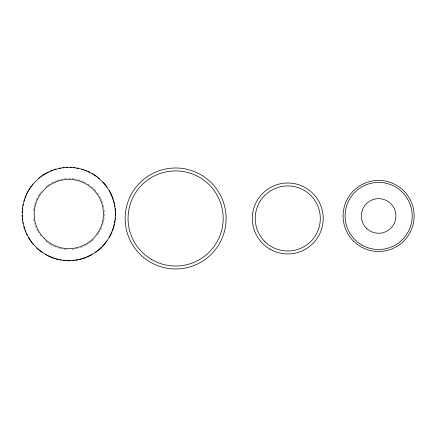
<?xml version="1.0" encoding="UTF-8"?>
<svg xmlns="http://www.w3.org/2000/svg" width="436" height="436" viewBox="0 0 436 436"><rect width="100%" height="100%" fill="white"/><g stroke="black" fill="none" stroke-linecap="round" stroke-linejoin="round"><path stroke-width="0.33" stroke-dasharray="2.18 1.64" d="M103.85 219.962A35.529 35.529 0 0 1 103.305 222.562M103.141 223.199A35.529 35.529 0 0 1 101.899 226.982M101.648 227.603A35.529 35.529 0 0 1 99.593 231.772M98.912 232.9A35.529 35.529 0 0 1 96.596 236.159M93.473 239.587A35.529 35.529 0 0 1 92.007 240.928M91.495 241.359A35.529 35.529 0 0 1 87.156 244.438M86.59 244.776A35.529 35.529 0 0 1 83.036 246.569M82.42 246.831A35.529 35.529 0 0 1 78.654 248.144M77.385 248.487A35.529 35.529 0 0 1 72.136 249.381M66.179 249.436A35.529 35.529 0 0 1 60.266 248.487M59.628 248.324A35.529 35.529 0 0 1 51.061 244.776M50.494 244.438A35.529 35.529 0 0 1 45.142 240.492M41.049 236.159A35.529 35.529 0 0 1 38.39 232.339M37.736 231.194A35.529 35.529 0 0 1 34.509 223.199M34.052 221.275A35.529 35.529 0 0 1 33.452 217.319M33.452 210.697A35.529 35.529 0 0 1 34.346 205.449M34.684 204.179A35.529 35.529 0 0 1 36.003 200.413M36.264 199.797A35.529 35.529 0 0 1 37.736 196.816M38.39 195.677A35.529 35.529 0 0 1 41.049 191.856M45.644 187.088A35.529 35.529 0 0 1 47.197 185.823M47.731 185.42A35.529 35.529 0 0 1 49.933 183.921M51.061 183.24A35.529 35.529 0 0 1 56.473 180.695M57.1 180.471A35.529 35.529 0 0 1 74.785 178.983M75.439 179.103A35.529 35.529 0 0 1 76.741 179.376M78.017 179.692A35.529 35.529 0 0 1 83.036 181.447M83.647 181.719A35.529 35.529 0 0 1 86.59 183.24M87.718 183.921A35.529 35.529 0 0 1 90.977 186.232M91.495 186.657A35.529 35.529 0 0 1 93.947 188.886M94.405 189.355A35.529 35.529 0 0 1 97.01 192.38M97.413 192.914A35.529 35.529 0 0 1 98.912 195.115M99.593 196.244A35.529 35.529 0 0 1 101.648 200.413M101.899 201.029A35.529 35.529 0 0 1 103.141 204.811M103.305 205.449A35.529 35.529 0 0 1 103.73 207.394M104.128 210.032A35.529 35.529 0 0 1 103.953 219.308"/><path stroke-width="0.65" d="M115.393 218.071A46.745 46.745 0 0 1 115.251 219.428M115.077 220.785A46.745 46.745 0 0 1 114.733 222.807M114.461 224.137A46.745 46.745 0 0 1 113.976 226.104M113.796 226.753A46.745 46.745 0 0 1 112.515 230.622M112.014 231.898A46.745 46.745 0 0 1 109.305 237.38M107.12 240.808A46.745 46.745 0 0 1 102.351 246.58M101.397 247.534A46.745 46.745 0 0 1 95.626 252.302M92.198 254.488A46.745 46.745 0 0 1 86.715 257.191M85.445 257.698A46.745 46.745 0 0 1 81.57 258.979M80.922 259.158A46.745 46.745 0 0 1 78.954 259.643M77.624 259.916A46.745 46.745 0 0 1 75.602 260.259M74.245 260.434A46.745 46.745 0 0 1 72.888 260.575M70.85 260.706A46.745 46.745 0 0 1 66.801 260.706M65.438 260.63A46.745 46.745 0 0 1 63.4 260.434M61.372 260.156A46.745 46.745 0 0 1 60.026 259.916M58.697 259.643A46.745 46.745 0 0 1 55.427 258.793M54.135 258.385A46.745 46.745 0 0 1 45.453 254.488M42.02 252.302A46.745 46.745 0 0 1 36.738 248.002M33.463 244.58A46.745 46.745 0 0 1 32.586 243.533M31.741 242.465A46.745 46.745 0 0 1 28.34 237.38M27.059 234.999A46.745 46.745 0 0 1 26.182 233.151M25.637 231.898A46.745 46.745 0 0 1 24.896 229.985M24.449 228.698A46.745 46.745 0 0 1 23.849 226.753M23.048 223.472A46.745 46.745 0 0 1 22.792 222.137M22.481 220.109A46.745 46.745 0 0 1 22.323 218.752M22.16 216.714A46.745 46.745 0 0 1 22.1 215.357M22.1 212.659A46.745 46.745 0 0 1 22.16 211.302M22.323 209.264A46.745 46.745 0 0 1 22.481 207.907M22.792 205.879A46.745 46.745 0 0 1 23.048 204.539M23.849 201.258A46.745 46.745 0 0 1 24.449 199.317M24.896 198.031A46.745 46.745 0 0 1 28.008 191.219M28.34 190.636A46.745 46.745 0 0 1 31.327 186.096M32.16 185.011A46.745 46.745 0 0 1 33.022 183.954M38.771 178.204A46.745 46.745 0 0 1 39.829 177.343M40.913 176.509A46.745 46.745 0 0 1 45.453 173.523M46.036 173.19A46.745 46.745 0 0 1 48.445 171.937M50.309 171.086A46.745 46.745 0 0 1 52.849 170.078M54.135 169.631A46.745 46.745 0 0 1 56.075 169.032M59.361 168.231A46.745 46.745 0 0 1 60.697 167.974M62.724 167.664A46.745 46.745 0 0 1 64.081 167.506M66.119 167.342A46.745 46.745 0 0 1 67.476 167.282M70.174 167.282A46.745 46.745 0 0 1 71.531 167.342M73.57 167.506A46.745 46.745 0 0 1 74.927 167.664M76.954 167.974A46.745 46.745 0 0 1 78.289 168.231M81.57 169.032A46.745 46.745 0 0 1 83.516 169.631M84.802 170.078A46.745 46.745 0 0 1 86.715 170.819M87.968 171.364A46.745 46.745 0 0 1 89.816 172.242M92.198 173.523A46.745 46.745 0 0 1 97.283 176.923M98.351 177.768A46.745 46.745 0 0 1 99.397 178.646M102.82 181.921A46.745 46.745 0 0 1 107.12 187.202M109.305 190.636A46.745 46.745 0 0 1 113.202 199.317M113.611 200.609A46.745 46.745 0 0 1 114.461 203.879M114.733 205.209A46.745 46.745 0 0 1 114.973 206.555M115.251 208.582A46.745 46.745 0 0 1 115.447 210.621M115.524 211.983A46.745 46.745 0 0 1 115.567 213.335M115.567 214.005A46.745 46.745 0 0 1 115.524 216.033M189.328 169.882A50.483 50.483 0 0 1 211.019 254.477A50.483 50.483 0 0 1 126.811 231.325A50.483 50.483 0 0 1 188.695 169.708M45.551 254.319A46.548 46.548 0 0 0 115.371 214.005A46.548 46.548 0 0 0 45.551 173.697A46.548 46.548 0 0 0 45.551 254.319M44.341 238.487A34.624 34.624 0 0 0 102.269 222.97A34.624 34.624 0 0 0 59.863 180.564A34.624 34.624 0 0 0 44.341 238.487M353.503 241.075A35.529 35.529 0 0 0 412.936 225.15A35.529 35.529 0 0 0 369.428 181.638A35.529 35.529 0 0 0 353.503 241.075M361.847 245.01A33.556 33.556 0 0 0 412.173 215.951A33.556 33.556 0 0 0 361.847 186.897A33.556 33.556 0 0 0 361.847 245.01M366.393 228.186A17.298 17.298 0 0 0 395.327 220.431A17.298 17.298 0 0 0 374.143 199.247A17.298 17.298 0 0 0 366.393 228.186M264.745 241.484A32.547 32.547 0 0 0 319.196 226.894A32.547 32.547 0 0 0 279.334 187.039A32.547 32.547 0 0 0 264.745 241.484M270.026 249.185A35.463 35.463 0 0 0 323.223 218.474A35.463 35.463 0 0 0 270.026 187.758A35.463 35.463 0 0 0 270.026 249.185M151.848 259.665A47.562 47.562 0 0 0 223.194 218.474A47.562 47.562 0 0 0 151.848 177.278A47.562 47.562 0 0 0 151.848 259.665"/></g></svg>
